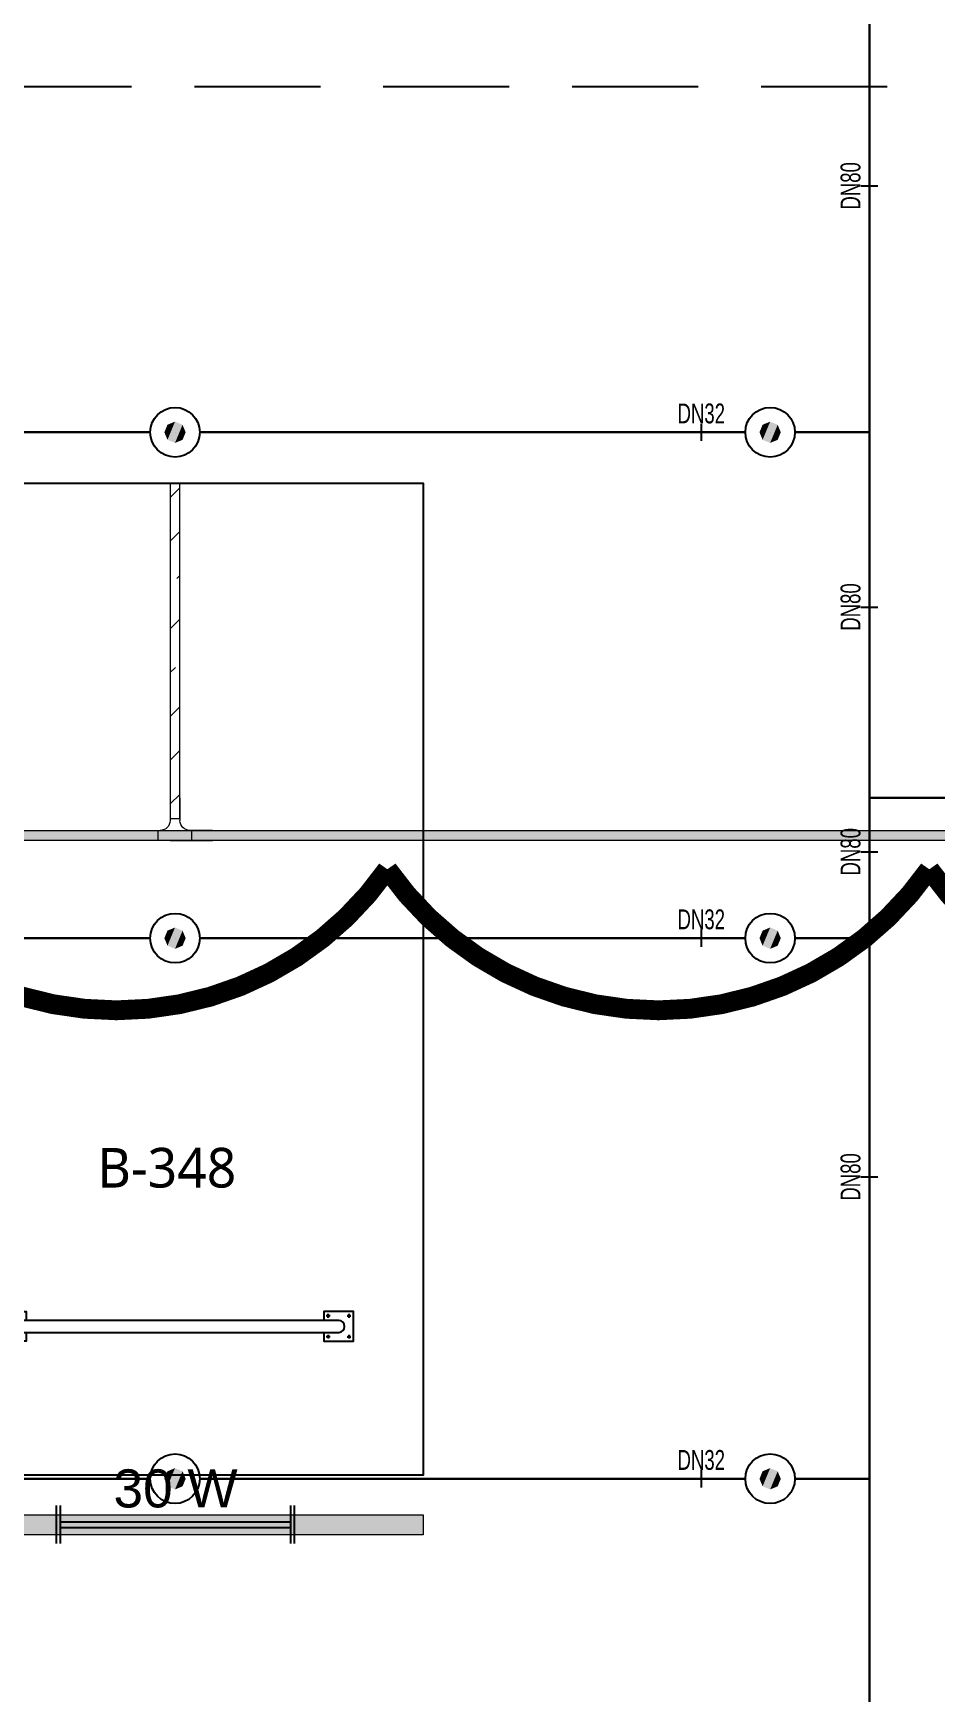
# Model space of a CAD drawing. Header units: millimetres. Extents: x -379292 to 1221486, y 92049 to 447512.
# Drawn here: x -171570 to -167020, y 195522 to 203887 of the extents above; entities that cross this region are included whole.
import ezdxf
from ezdxf.enums import TextEntityAlignment as Align

# ---------------------------------------------------------------- set-up
doc = ezdxf.new("R2010")
doc.units = ezdxf.units.MM
doc.linetypes.add('HIDDEN', pattern=[9.525, 6.35, -3.175])
for name, color, linetype in [('-M-YNGN-BORUID', 7, 'Continuous'), ('-M-YNGN-BORUUZUN', 7, 'Continuous'), ('-M-YNGN-BORUYUK', 7, 'Continuous'), ('-M-YNGN-SPR-YUK', 7, 'Continuous'), ('-M-YNGN-ZON4-CAP-', 7, 'Continuous'), ('-M-YNGN-ZON4-SPR-', 7, 'Continuous'), ('05_SYMBOL', 2, 'Continuous'), ('08_LAMP', 4, 'Continuous'), ('202-A-Y-MahalAd', 141, 'Continuous')]:
    doc.layers.add(name, color=color, linetype=linetype)
doc.layers.add('-M-YNGN-SPR-CAPCIZGI', color=188, linetype='Continuous', plot=False)
for name, color, linetype, lineweight in [('-M-YNGN-ZON4', 3, 'SP', 30), ('E_CT_AYDINLATMA', 3, 'Continuous', 9), ('E_CT_KIRMIZI', 1, 'Continuous', 9)]:
    doc.layers.add(name, color=color, linetype=linetype, lineweight=lineweight)
doc.styles.add('CIZGI', font='tahoma.ttf', dxfattribs={"width": 0.8, "oblique": 20})
doc.styles.add('HCAD', font='HCAD.SHX', dxfattribs={"width": 0.8, "height": 0.2})
doc.styles.add('PIPESIZE', font='hcad.shx', dxfattribs={"width": 0.8})
doc.styles.add('SPR-NOT', font='romans.shx')
doc.styles.get("Standard").update_dxf_attribs({"font": 'segoeuil.ttf'})
doc.styles.add('YAZI-2', font='arial.ttf', dxfattribs={"height": 2})
doc.linetypes.add('SP', pattern='A,2,-0.1,["SP",CIZGI,S=0.14,R=0.2,X=0,Y=-0.07],-0.255', length=2.355)

# ---------------------------------------------------------------- blocks, each defined once
blk = doc.blocks.new('202_Vida')
at = {"color": 0, "linetype": 'ByBlock', "ltscale": 0.2}
for points in [[(0.96, 0), (-0.96, 0)], [(0, 0.96), (0, -0.96)]]:
    blk.add_lwpolyline(points, dxfattribs=at)
at = {"color": 0, "linetype": 'ByBlock'}
for radius in [0.42, 0.23, 0.155]:
    blk.add_circle((0, 0), radius, dxfattribs=at)
blk = doc.blocks.new('202_Stoper')
at = {"color": 0, "linetype": 'ByBlock'}
for points in [[(-750, -30), (-750, -75), (-900, -75), (-900, 75), (-750, 75), (-750, 30)], [(750, -30), (750, -75), (900, -75), (900, 75), (750, 75), (750, 30)]]:
    blk.add_lwpolyline(points, dxfattribs=at)
blk.add_lwpolyline([(825, -30, 1), (825, 30), (-825, 30, 1), (-825, -30)], format="xyb", close=True, dxfattribs=at)
at = {"color": 0, "linetype": 'ByBlock', "yscale": 10, "zscale": 10, "rotation": 180}
for p, xscale in [((-877, 53), -10), ((-772, 53), 10), ((772, 53), -10), ((877, 53), 10)]:
    blk.add_blockref('202_Vida', p, dxfattribs=dict(at, xscale=xscale))
at = {"color": 0, "linetype": 'ByBlock', "yscale": 10, "zscale": 10}
for p, xscale in [((-877, -52), 10), ((-772, -52), -10), ((772, -52), 10), ((877, -52), -10)]:
    blk.add_blockref('202_Vida', p, dxfattribs=dict(at, xscale=xscale))
blk = doc.blocks.new('202_Mahalblok')
at = {"color": 0, "linetype": 'ByBlock', "flags": 128}
blk.add_lwpolyline([(0, 0), (0, 5000), (2500, 5000), (2500, 0)], close=True, dxfattribs=at)
at = {"color": 252}
blk.add_blockref('202_Stoper', (1250, 750), dxfattribs=at)
at = {"color": 0, "linetype": 'ByBlock', "ltscale": 25}
blk.add_attdef('MAHALNO', text='', height=200, dxfattribs=at).set_placement((1208.7, 1390), align=Align.BOTTOM_CENTER)
blk = doc.blocks.new('OtoParkBodrumKatMimari')
at = {"layer": '05_SYMBOL', "color": 252, "linetype": 'HIDDEN', "ltscale": 100}
blk.add_lwpolyline([(17400, 100800, -0.414214), (19400, 102800), (128500, 102800, -0.414214), (130500, 100800), (130500, 90800, -0.414214), (128500, 88800), (19400, 88800, -0.414214), (17400, 90800), (17400, 100800)], format="xyb", dxfattribs=at)
at = {"layer": '202-A-Y-MahalAd', "color": 8, "ltscale": 25}
blk.add_blockref('202_Mahalblok', (74250, 95800), dxfattribs=at).add_auto_attribs({'MAHALNO': 'B-348'})
blk = doc.blocks.new('SPRKL100')
at = {"layer": '-M-YNGN-SPR-CAPCIZGI'}
blk.add_line((0, 0.431), (0, -0.431), dxfattribs=at)
at = {"layer": '-M-YNGN-BORUID', "color": 0, "style": 'HCAD', "width": 0.8, "flags": 1}
blk.add_attdef('DIC', text='', height=0.4, dxfattribs=at).set_placement((0, -1.693), align=Align.CENTER)
at = {"layer": '-M-YNGN-BORUUZUN', "color": 0, "style": 'HCAD', "width": 0.7}
blk.add_attdef('BOY', text='', height=0.8, dxfattribs=at).set_placement((0, -1.08), align=Align.CENTER)
at = {"layer": '-M-YNGN-BORUYUK', "color": 6, "style": 'PIPESIZE', "width": 0.8}
blk.add_attdef('YUK', text='', height=0.5, dxfattribs=at).set_placement((0, 1.866), align=Align.CENTER)
at = {"color": 0, "style": 'PIPESIZE', "width": 0.7}
blk.add_attdef('CAP', text='', height=1, dxfattribs=at).set_placement((0, 0.45), align=Align.CENTER)
blk = doc.blocks.new('SP-C-UP-12')
at = {"ltscale": 10}
blk.add_line((0, 0), (0, 0), dxfattribs=at)
at = {"color": 1, "linetype": 'Continuous'}
blk.add_circle((0, 0), 12.5, dxfattribs=at)
at = {"ltscale": 10}
for points in [[(-5.37, 0), (-3.8, 3.8), (-3.8, -3.8), (0, 5.37)], [(-3.8, -3.8), (0, 5.37), (0, -5.37), (3.8, 3.8)], [(0, -5.37), (3.8, 3.8), (3.8, -3.8), (5.37, 0)]]:
    blk.add_solid(points, dxfattribs=at)
at = {"layer": '-M-YNGN-SPR-YUK', "style": 'SPR-NOT', "width": 0.5, "flags": 9}
for tag, p in [('YUK', (0, 17.77)), ('CAP', (0, 14.42)), ('TIP', (0.2, 10.78))]:
    blk.add_attdef(tag, text='', height=2.5, dxfattribs=at).set_placement(p, align=Align.MIDDLE_CENTER)
blk = doc.blocks.new('A$C69E781E7')
at = {"layer": '-M-YNGN-ZON4', "ltscale": 500}
for p, q in [((-6030.9, -7485.08), (-6030.9, -2137.58)), ((-6393.4, -4282.58), (-6668.4, -4282.58)), ((-6093.4, -4282.58), (-6368.4, -4282.58)), ((-6068.4, -4282.58), (-6030.9, -4282.58)), ((-6030.9, -4466.86), (-459.85, -4466.86)), ((-6393.4, -4537.58), (-6668.4, -4537.58)), ((-6093.4, -4537.58), (-6368.4, -4537.58)), ((-6068.4, -4537.58), (-6030.9, -4537.58)), ((-6393.4, -4810.08), (-6668.4, -4810.08)), ((-6093.4, -4810.08), (-6368.4, -4810.08)), ((-6068.4, -4810.08), (-6030.9, -4810.08))]:
    blk.add_line(p, q, dxfattribs=at)
at = {"layer": '-M-YNGN-ZON4-CAP-'}
ref = blk.add_blockref('SPRKL100', (-6030.9, -4158.37), dxfattribs=dict(at, xscale=10.00000000000001, yscale=10.00000000000001, zscale=10.00000000000001, rotation=90))
ref.add_attrib('CAP', 'DN80', dxfattribs={"layer": '0', "color": 0, "height": 10, "rotation": 90, "style": 'PIPESIZE', "width": 0.7}).set_placement((-6035.4, -4158.37), align=Align.CENTER)
ref = blk.add_blockref('SPRKL100', (-6115.62, -4282.58), dxfattribs=dict(at, xscale=10, yscale=10, zscale=10))
ref.add_attrib('CAP', 'DN32', dxfattribs={"layer": '0', "color": 0, "height": 10, "style": 'PIPESIZE', "width": 0.7}).set_placement((-6115.62, -4278.08), align=Align.CENTER)
ref = blk.add_blockref('SPRKL100', (-6030.9, -4370.65), dxfattribs=dict(at, xscale=10.00000000000001, yscale=10.00000000000001, zscale=10.00000000000001, rotation=90))
ref.add_attrib('CAP', 'DN80', dxfattribs={"layer": '0', "color": 0, "height": 10, "rotation": 90, "style": 'PIPESIZE', "width": 0.7}).set_placement((-6035.4, -4370.65), align=Align.CENTER)
ref = blk.add_blockref('SPRKL100', (-6030.9, -4494.02), dxfattribs=dict(at, xscale=10.00000000000001, yscale=10.00000000000001, zscale=10.00000000000001, rotation=90))
ref.add_attrib('CAP', 'DN80', dxfattribs={"layer": '0', "color": 0, "height": 10, "rotation": 90, "style": 'PIPESIZE', "width": 0.7}).set_placement((-6035.4, -4494.02), align=Align.CENTER)
ref = blk.add_blockref('SPRKL100', (-6115.62, -4537.58), dxfattribs=dict(at, xscale=10, yscale=10, zscale=10))
ref.add_attrib('CAP', 'DN32', dxfattribs={"layer": '0', "color": 0, "height": 10, "style": 'PIPESIZE', "width": 0.7}).set_placement((-6115.62, -4533.08), align=Align.CENTER)
ref = blk.add_blockref('SPRKL100', (-6030.9, -4657.93), dxfattribs=dict(at, xscale=10.00000000000001, yscale=10.00000000000001, zscale=10.00000000000001, rotation=90))
ref.add_attrib('CAP', 'DN80', dxfattribs={"layer": '0', "color": 0, "height": 10, "rotation": 90, "style": 'PIPESIZE', "width": 0.7}).set_placement((-6035.4, -4657.93), align=Align.CENTER)
ref = blk.add_blockref('SPRKL100', (-6115.62, -4810.08), dxfattribs=dict(at, xscale=10, yscale=10, zscale=10))
ref.add_attrib('CAP', 'DN32', dxfattribs={"layer": '0', "color": 0, "height": 10, "style": 'PIPESIZE', "width": 0.7}).set_placement((-6115.62, -4805.58), align=Align.CENTER)
at = {"layer": '-M-YNGN-ZON4-SPR-'}
for p in [(-6380.9, -4282.58), (-6080.9, -4282.58), (-6380.9, -4537.58), (-6080.9, -4537.58), (-6380.9, -4810.08), (-6080.9, -4810.08)]:
    blk.add_blockref('SP-C-UP-12', p, dxfattribs=at)
blk = doc.blocks.new('*U595')
h = blk.add_hatch()
h.set_pattern_fill('ANSI33', color=0, scale=50, angle=1, style=0)
h.paths.add_polyline_path([(-45291.6, 100), (9768.4, 100), (9768.4, 0), (-45291.6, 0)])
at = {"color": 0}
blk.add_lwpolyline([(-45291.6, 100), (9768.4, 100), (9768.4, 0), (-45291.6, 0)], close=True, dxfattribs=at)
at = {"ltscale": 25, "flags": 1}
for tag, p in [('YUKSEKLIK', (-228.6, -148.7)), ('KALINLIK', (-228.6, -213.3))]:
    blk.add_attdef(tag, p, '', height=50, dxfattribs=at)
blk = doc.blocks.new('*U758')
h = blk.add_hatch()
h.set_pattern_fill('ANSI33', color=0, scale=50, angle=1, style=0)
h.paths.add_polyline_path([(-1850.7, 50), (56894.3, 50), (56894.3, 0), (-1850.7, 0)])
at = {"color": 0}
blk.add_lwpolyline([(-1850.7, 50), (56894.3, 50), (56894.3, 0), (-1850.7, 0)], close=True, dxfattribs=at)
at = {"ltscale": 25, "flags": 1}
for tag, p in [('YUKSEKLIK', (-228.6, -148.7)), ('KALINLIK', (-228.6, -213.3))]:
    blk.add_attdef(tag, p, '', height=50, dxfattribs=at)
blk = doc.blocks.new('40 W SIVA ÜSTÜ ETANJ LED 50')
at = {"layer": '08_LAMP'}
for p, q in [((-625, -100), (-625, 100)), ((-605, -100), (-605, 100)), ((605, -100), (605, 100)), ((625, -100), (625, 100)), ((-605, 15), (605, 15)), ((-605, -15), (605, -15))]:
    blk.add_line(p, q, dxfattribs=at)
at = {"layer": '08_LAMP', "color": 2, "style": 'YAZI-2'}
blk.add_text('30 W', height=200, dxfattribs=at).set_placement((0, 90), align=Align.CENTER)
blk = doc.blocks.new('*U1030')
h = blk.add_hatch()
h.set_pattern_fill('ANSI33', color=0, scale=50, angle=1, style=0)
h.paths.add_polyline_path([(-2092.9, 50), (-402.9, 50), (-402.9, 0), (-2092.9, 0)])
at = {"color": 0}
blk.add_lwpolyline([(-2092.9, 50), (-402.9, 50), (-402.9, 0), (-2092.9, 0)], close=True, dxfattribs=at)
at = {"ltscale": 25, "flags": 1}
for tag, p in [('YUKSEKLIK', (-228.6, -148.7)), ('KALINLIK', (-228.6, -213.3))]:
    blk.add_attdef(tag, p, '', height=50, dxfattribs=at)
blk = doc.blocks.new('*U1012')
at = {"color": 0}
for p, q in [((214, 214), (-164, 214)), ((-60, 214), (-60, 164)), ((0, 214), (214, 214)), ((110, 214), (110, 164)), ((-164, 164), (-50, 164)), ((0, 0), (0, 114)), ((0, 104), (50, 104)), ((50, 0), (50, 114)), ((214, 164), (100, 164))]:
    blk.add_line(p, q, dxfattribs=at)
for centre, start, end in [((-50, 114), 0, 90), ((100, 114), 90, 180)]:
    blk.add_arc(centre, 50, start, end, dxfattribs=at)

msp = doc.modelspace()

# ---------------------------------------------------------------- block references
at = {"color": 8}
msp.add_blockref('OtoParkBodrumKatMimari', (-246354.8, 100818.8), dxfattribs=at)

# ---------------------------------------------------------------- next in the draw order: linework, layer by layer
at = {"color": 30, "const_width": 100}
msp.add_lwpolyline([(-164320.7, 199673.2, -0.520567), (-167052.6, 199673.2, -0.520567), (-169784.5, 199673.2, -0.520567), (-172516.4, 199673.2, -0.520567), (-175248.3, 199673.2, -0.520567), (-177980.2, 199673.2, -0.520567), (-180712.1, 199673.2, -0.520567), (-183444, 199673.2, -0.520567), (-186175.8, 199673.2, -0.520567), (-188907.7, 199673.2, -0.520567), (-191639.6, 199673.2, -0.520567), (-194371.5, 199673.2, -0.520567), (-197103.4, 199673.2, -0.520567), (-199835.3, 199673.2, -0.520567), (-202567.2, 199673.2, -0.520567)], format="xyb", dxfattribs=at)

# ---------------------------------------------------------------- next in the draw order: block references
at = {"layer": '-M-YNGN-ZON4', "ltscale": 25, "xscale": 10, "yscale": 10, "zscale": 10}
msp.add_blockref('A$C69E781E7', (-107045.9, 244701.5), dxfattribs=at)
at = {"layer": '08_LAMP', "xscale": 0.96, "yscale": 0.96, "zscale": 0.96}
msp.add_blockref('40 W SIVA ÜSTÜ ETANJ LED 50', (-170852.1, 196369.8), dxfattribs=at)
at = {"layer": 'E_CT_AYDINLATMA', "rotation": 180}
msp.add_blockref('*U595', (-214896.4, 196418.8), dxfattribs=at)
at = {"layer": 'E_CT_KIRMIZI', "color": 1, "xscale": -1, "rotation": 89.99999999999993}
msp.add_blockref('*U1030', (-170829.8, 199525.8), dxfattribs=at)
at = {"layer": 'E_CT_KIRMIZI', "color": 2, "xscale": -1, "rotation": 180}
msp.add_blockref('*U1012', (-170879.8, 200032.8), dxfattribs=at)
at = {"layer": 'E_CT_KIRMIZI', "color": 1, "rotation": 180}
msp.add_blockref('*U758', (-116880.6, 199868.8), dxfattribs=at)

doc.saveas('drawing.dxf')
